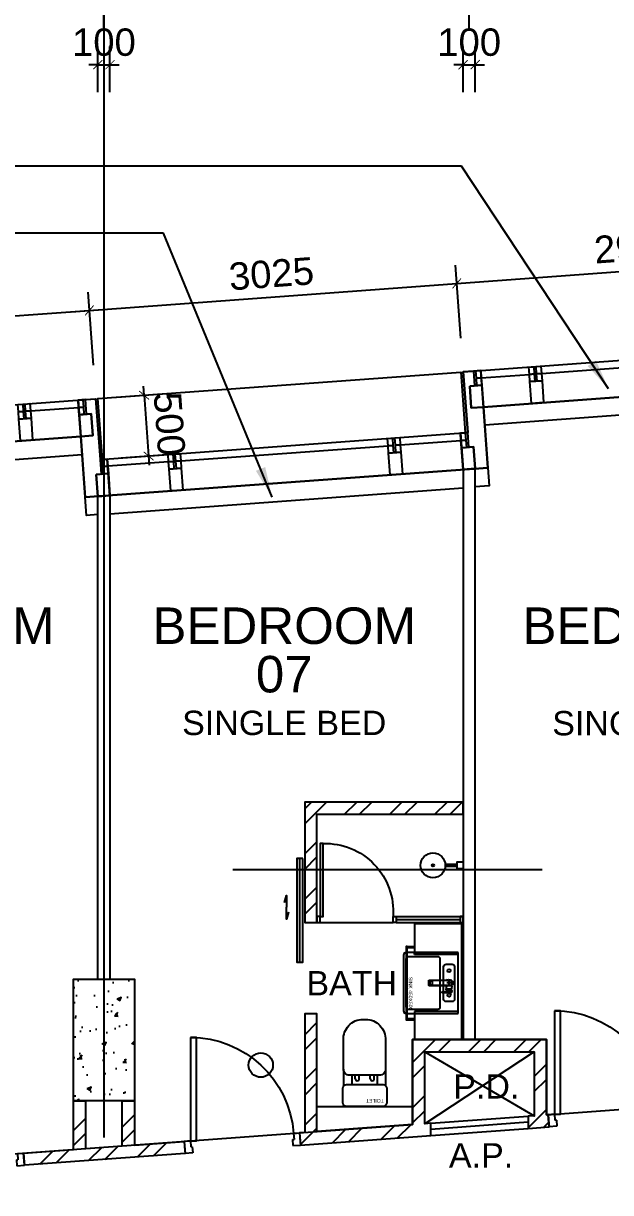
# Model space of a CAD drawing. Header units: millimetres. Extents: x 1500 to 71987, y 7230 to 49618.
# Drawn here: x 36339 to 41162, y 32797 to 42400 of the extents above; entities that cross this region are included whole.
import ezdxf
from ezdxf.enums import TextEntityAlignment as Align

# ---------------------------------------------------------------- set-up
doc = ezdxf.new("R2010")
doc.units = ezdxf.units.MM
doc.header["$MEASUREMENT"] = 0
doc.linetypes.add('CENTERX2', pattern=[101.6, 63.5, -12.7, 12.7, -12.7])
doc.layers.get('0').update_dxf_attribs({"color": 8})
doc.layers.get('Defpoints').update_dxf_attribs({"color": 8})
doc.layers.add('00-NONPLOT', color=8, linetype='Continuous', plot=False)
doc.layers.add('LP-Nonplot', color=8, linetype='Continuous', plot=False)
for name, color, linetype in [('above', 8, 'Continuous'), ('Default', 8, 'Continuous'), ('Door', 8, 'Continuous'), ('Dry Wall', 8, 'Continuous'), ('FSD', 8, 'Continuous'), ('GBP A.P.', 8, 'Continuous'), ('GBP Dim', 8, 'Continuous'), ('GBP Text 200', 8, 'Continuous'), ('GBP Text 250', 8, 'Continuous'), ('grid', 8, 'CENTERX2'), ('hatch', 8, 'Continuous'), ('Kerb', 8, 'Continuous'), ('LP-Sanitary', 8, 'Continuous'), ('LP-Sanitary2', 8, 'Continuous'), ('LP-WC', 8, 'Continuous'), ('PD', 8, 'Continuous'), ('PD DOOR', 8, 'Continuous'), ('TEXT', 8, 'Continuous'), ('TEXT Ref', 8, 'Continuous'), ('WALL-NEW', 8, 'Continuous'), ('WALL-STRUCTURE', 8, 'Continuous'), ('WINDOW', 8, 'Continuous'), ('WINDOW-MULLION', 8, 'Continuous'), ('zzz-room mix', 8, 'Continuous')]:
    doc.layers.add(name, color=color, linetype=linetype)
doc.layers.add('LP-Furn built-in', color=8, linetype='Continuous', lineweight=0)
doc.styles.add('BH', font='arial.ttf')
doc.dimstyles.new('200 GBP', dxfattribs={"dimscale": 1.5, "dimtxt": 150, "dimasz": 50, "dimexe": 100, "dimexo": 50, "dimgap": 50, "dimtad": 1, "dimdec": 0, "dimzin": 0, "dimdsep": 46, "dimtxsty": 'BH', "dimblk": 'ARCHTICK', "dimcen": 0.09, "dimdle": 100, "dimclrd": 9, "dimclre": 9, "dimclrt": 1, "dimadec": 0, "dimazin": 0, "dimtfac": 1, "dimtdec": 0, "dimtix": 1, "dimtmove": 2, "dimatfit": 3, "dimldrblk": 'ARCHTICK', "dimfxl": 300, "dimfxlon": 1, "dimtolj": 1, "dimtzin": 0, "dimarcsym": 0})
doc.dimstyles.get("Standard").update_dxf_attribs({"dimtxt": 0.18, "dimasz": 0.18, "dimexe": 0.18, "dimexo": 0.0625, "dimgap": 0.09, "dimtad": 0, "dimtih": 1, "dimtoh": 1, "dimdec": 4, "dimzin": 0, "dimdsep": 46, "dimtxsty": 'Standard', "dimcen": 0.09, "dimadec": 0, "dimazin": 0, "dimtfac": 1, "dimtdec": 4, "dimtofl": 0, "dimtmove": 0, "dimatfit": 3, "dimfxl": 1, "dimtolj": 1, "dimtzin": 0, "dimarcsym": 0})

# ---------------------------------------------------------------- blocks, each defined once
blk = doc.blocks.new('DR1CR2')
at = {"layer": 'Door'}
for p, q in [((-50, 0), (-50, -50)), ((-50, 0), (0, 0)), ((0, 0), (0, -75)), ((-62.5, -50), (-50, -50)), ((-62.5, -50), (-62.5, -100)), ((0, -75), (0, -100)), ((-62.5, -100), (0, -100))]:
    blk.add_line(p, q, dxfattribs=at)
blk = doc.blocks.new('A$C65CE4B9A')
at = {"layer": 'grid', "ltscale": 200}
for p, q in [((-32000, 10500), (-32000, -20450)), ((-66500, 0), (0, 0))]:
    blk.add_line(p, q, dxfattribs=at)
blk = doc.blocks.new('_ArchTick')
at = {"color": 0, "const_width": 0.1}
blk.add_lwpolyline([(0.5, 0.5), (-0.5, -0.5)], dxfattribs=at)
blk = doc.blocks.new('*D187')
at = {"layer": 'Defpoints', "color": 0, "transparency": 16777216}
for p in [(37000, 42790.5), (37000, 38519.4), (34000, 38299.3)]:
    blk.add_point(p, dxfattribs=at)
at = {"layer": 'GBP Dim', "color": 9, "lineweight": -2, "transparency": 16777216}
for p, q in [((34000, 42340.5), (34000, 42940.5)), ((37000, 42340.5), (37000, 42940.5)), ((33850, 42790.5), (37150, 42790.5))]:
    blk.add_line(p, q, dxfattribs=at)
at = {"layer": 'GBP Dim', "color": 9, "lineweight": -2, "transparency": 16777216, "xscale": 75, "yscale": 75, "zscale": 75, "rotation": 180}
blk.add_blockref('_ArchTick', (34000, 42790.5), dxfattribs=at)
at = {"layer": 'GBP Dim', "color": 9, "lineweight": -2, "transparency": 16777216, "xscale": 75, "yscale": 75, "zscale": 75}
blk.add_blockref('_ArchTick', (37000, 42790.5), dxfattribs=at)
at = {"layer": 'GBP Dim', "transparency": 16777216, "insert": (35500, 42980.5), "char_height": 225, "attachment_point": 5, "style": 'BH'}
blk.add_mtext('\\A1;3000', dxfattribs=at)
blk = doc.blocks.new('*D195')
at = {"layer": 'Defpoints', "color": 0, "transparency": 16777216}
for p in [(36881.2, 40043.2), (36945.5, 39167.2), (33963.4, 38948.5)]:
    blk.add_point(p, dxfattribs=at)
at = {"layer": 'GBP Dim', "color": 9, "lineweight": -2, "transparency": 16777216}
for p, q in [((36914.1, 39594.4), (36870.3, 40192.8)), ((33749.6, 39813.6), (37030.8, 40054.2)), ((33932.1, 39375.7), (33888.2, 39974.1))]:
    blk.add_line(p, q, dxfattribs=at)
at = {"layer": 'GBP Dim', "color": 9, "lineweight": -2, "transparency": 16777216, "xscale": 75, "yscale": 75, "zscale": 75}
for p, rotation in [((36881.2, 40043.2), 4.194182783190666), ((33899.2, 39824.5), 184.1941827831907)]:
    blk.add_blockref('_ArchTick', p, dxfattribs=dict(at, rotation=rotation))
at = {"layer": 'GBP Dim', "transparency": 16777216, "insert": (35376.3, 40123.2), "char_height": 225, "attachment_point": 5, "rotation": 4.19418, "style": 'BH'}
blk.add_mtext('\\A1;2990', dxfattribs=at)
blk = doc.blocks.new('*D196')
at = {"layer": 'Defpoints', "color": 0, "transparency": 16777216}
for p in [(39898.2, 40264.5), (39962.4, 39388.4), (36945.5, 39167.2)]:
    blk.add_point(p, dxfattribs=at)
at = {"layer": 'GBP Dim', "color": 9, "lineweight": -2, "transparency": 16777216}
for p, q in [((39931.1, 39815.7), (39887.2, 40414.1)), ((36731.6, 40032.2), (40047.8, 40275.4)), ((36914.1, 39594.4), (36870.3, 40192.8))]:
    blk.add_line(p, q, dxfattribs=at)
at = {"layer": 'GBP Dim', "color": 9, "lineweight": -2, "transparency": 16777216, "xscale": 75, "yscale": 75, "zscale": 75}
for p, rotation in [((39898.2, 40264.5), 4.194182783190666), ((36881.2, 40043.2), 184.1941827831907)]:
    blk.add_blockref('_ArchTick', p, dxfattribs=dict(at, rotation=rotation))
at = {"layer": 'GBP Dim', "transparency": 16777216, "insert": (38375.8, 40343.3), "char_height": 225, "attachment_point": 5, "rotation": 4.19418, "style": 'BH'}
blk.add_mtext('\\A1;3025', dxfattribs=at)
blk = doc.blocks.new('*D197')
at = {"layer": 'Defpoints', "color": 0, "transparency": 16777216}
for p in [(42880.2, 40483.1), (42944.5, 39607.1), (39962.4, 39388.4)]:
    blk.add_point(p, dxfattribs=at)
at = {"layer": 'GBP Dim', "color": 9, "lineweight": -2, "transparency": 16777216}
for p, q in [((42913.1, 40034.4), (42869.3, 40632.7)), ((39748.6, 40253.5), (43029.8, 40494.1)), ((39931.1, 39815.7), (39887.2, 40414.1))]:
    blk.add_line(p, q, dxfattribs=at)
at = {"layer": 'GBP Dim', "color": 9, "lineweight": -2, "transparency": 16777216, "xscale": 75, "yscale": 75, "zscale": 75}
for p, rotation in [((42880.2, 40483.1), 4.194182783190666), ((39898.2, 40264.5), 184.1941827831907)]:
    blk.add_blockref('_ArchTick', p, dxfattribs=dict(at, rotation=rotation))
at = {"layer": 'GBP Dim', "transparency": 16777216, "insert": (41375.3, 40563.2), "char_height": 225, "attachment_point": 5, "rotation": 4.19418, "style": 'BH'}
blk.add_mtext('\\A1;2990', dxfattribs=at)
blk = doc.blocks.new('*D178')
at = {"layer": 'Defpoints', "color": 0, "transparency": 16777216}
for p in [(35646.7, 32970.1), (41997, 31881.6), (35760, 31424.2)]:
    blk.add_point(p, dxfattribs=at)
at = {"layer": 'GBP Dim', "color": 9, "lineweight": -2, "transparency": 16777216}
for p, q in [((41872.7, 33577.1), (42008, 31732)), ((41434.9, 33394.6), (42033.3, 33438.4)), ((41548.2, 31848.7), (42146.6, 31892.6))]:
    blk.add_line(p, q, dxfattribs=at)
at = {"layer": 'GBP Dim', "color": 9, "lineweight": -2, "transparency": 16777216, "xscale": 75, "yscale": 75, "zscale": 75}
for p, rotation in [((41883.7, 33427.5), 94.19418278630829), ((41997, 31881.6), 274.1941827863083)]:
    blk.add_blockref('_ArchTick', p, dxfattribs=dict(at, rotation=rotation))
at = {"layer": 'GBP Dim', "transparency": 16777216, "insert": (42129.7, 32668.4), "char_height": 225, "attachment_point": 5, "rotation": 274.19418, "style": 'BH'}
blk.add_mtext('\\A1;1550', dxfattribs=at)
blk = doc.blocks.new('*D170')
at = {"layer": 'Defpoints', "color": 0, "transparency": 16777216}
for p in [(36916.6, 39315.5), (36953.1, 38816.8), (37367.2, 38847.2)]:
    blk.add_point(p, dxfattribs=at)
at = {"layer": 'GBP Dim', "color": 9, "lineweight": -2, "transparency": 16777216}
for p, q in [((37330.6, 39345.8), (37325.1, 39420.6)), ((37106.2, 39329.4), (37480.2, 39356.8)), ((37330.6, 39345.8), (37367.2, 38847.2)), ((37142.8, 38830.7), (37516.8, 38858.1)), ((37367.2, 38847.2), (37372.7, 38772.4))]:
    blk.add_line(p, q, dxfattribs=at)
at = {"layer": 'GBP Dim', "color": 9, "lineweight": -2, "transparency": 16777216, "xscale": 75, "yscale": 75, "zscale": 75}
for p, rotation in [((37330.6, 39345.8), 274.1943084168715), ((37367.2, 38847.2), 94.19430841687155)]:
    blk.add_blockref('_ArchTick', p, dxfattribs=dict(at, rotation=rotation))
at = {"layer": 'GBP Dim', "transparency": 16777216, "insert": (37538.3, 39110.4), "char_height": 225, "attachment_point": 5, "rotation": 274.19431, "style": 'BH'}
blk.add_mtext('\\A1;500', dxfattribs=at)
blk = doc.blocks.new('*D58')
at = {"layer": 'Defpoints', "color": 0, "transparency": 16777216}
for p in [(40050, 42061.1), (39950, 41079.1, 0), (40050, 41079.1, 0)]:
    blk.add_point(p, dxfattribs=at)
at = {"layer": 'GBP Dim', "color": 9, "lineweight": -2, "transparency": 16777216}
for p, q in [((39950, 41836.1), (39950, 42211.1)), ((40050, 41836.1), (40050, 42211.1)), ((39950, 42061.1), (39875, 42061.1)), ((39950, 42061.1), (40050, 42061.1)), ((40050, 42061.1), (40125, 42061.1))]:
    blk.add_line(p, q, dxfattribs=at)
at = {"layer": 'GBP Dim', "color": 9, "lineweight": -2, "transparency": 16777216, "xscale": 75, "yscale": 75, "zscale": 75}
blk.add_blockref('_ArchTick', (39950, 42061.1), dxfattribs=at)
at = {"layer": 'GBP Dim', "color": 9, "lineweight": -2, "transparency": 16777216, "xscale": 75, "yscale": 75, "zscale": 75, "rotation": 180}
blk.add_blockref('_ArchTick', (40050, 42061.1), dxfattribs=at)
at = {"layer": 'GBP Dim', "transparency": 16777216, "insert": (40000, 42244.6), "char_height": 225, "attachment_point": 5, "style": 'BH'}
blk.add_mtext('\\A1;100', dxfattribs=at)
blk = doc.blocks.new('*D59')
at = {"layer": 'Defpoints', "color": 0, "transparency": 16777216}
for p in [(37050, 42061.1), (36950, 41079.1, 0), (37050, 41079.1, 0)]:
    blk.add_point(p, dxfattribs=at)
at = {"layer": 'GBP Dim', "color": 9, "lineweight": -2, "transparency": 16777216}
for p, q in [((36950, 41836.1), (36950, 42211.1)), ((37050, 41836.1), (37050, 42211.1)), ((36950, 42061.1), (36875, 42061.1)), ((36950, 42061.1), (37050, 42061.1)), ((37050, 42061.1), (37125, 42061.1))]:
    blk.add_line(p, q, dxfattribs=at)
at = {"layer": 'GBP Dim', "color": 9, "lineweight": -2, "transparency": 16777216, "xscale": 75, "yscale": 75, "zscale": 75}
blk.add_blockref('_ArchTick', (36950, 42061.1), dxfattribs=at)
at = {"layer": 'GBP Dim', "color": 9, "lineweight": -2, "transparency": 16777216, "xscale": 75, "yscale": 75, "zscale": 75, "rotation": 180}
blk.add_blockref('_ArchTick', (37050, 42061.1), dxfattribs=at)
at = {"layer": 'GBP Dim', "transparency": 16777216, "insert": (37000, 42244.6), "char_height": 225, "attachment_point": 5, "style": 'BH'}
blk.add_mtext('\\A1;100', dxfattribs=at)
blk = doc.blocks.new('CURTAIN WALL')
at = {"layer": 'WINDOW-MULLION', "ltscale": 100}
blk.add_line((-10, 300), (10, 300), dxfattribs=at)
for points in [[(-50, 300), (-10, 300), (-10, 240), (-50, 240), (-50, 300)], [(10, 300), (50, 300), (50, 240), (10, 240), (10, 300)], [(-50, 240), (-10, 240), (-10, 180), (-50, 180), (-50, 240)], [(10, 240), (50, 240), (50, 180), (10, 180), (10, 240)]]:
    blk.add_lwpolyline(points, dxfattribs=at)
at = {"layer": 'WINDOW-MULLION'}
blk.add_lwpolyline([(-50, 180), (50, 180), (50, 0), (-50, 0)], close=True, dxfattribs=at)
blk = doc.blocks.new('A$C2EC83355')
at = {"ltscale": 100}
blk.add_line((-60, 180), (-40, 180), dxfattribs=at)
for points in [[(-40, 300), (-100, 300), (-100, 0), (0, 0), (0, 180), (-40, 180), (-40, 300)], [(-100, 300), (-60, 300), (-60, 240), (-100, 240), (-100, 300)], [(-100, 240), (-60, 240), (-60, 180), (-100, 180), (-100, 240)]]:
    blk.add_lwpolyline(points, dxfattribs=at)
blk.add_lwpolyline([(-100, 180), (0, 180), (0, 0), (-100, 0)], close=True)
blk = doc.blocks.new('A$C05020688')
at = {"ltscale": 100}
blk.add_line((-60, 180), (-40, 180), dxfattribs=at)
for points in [[(-100, 180), (-100, 0), (0, 0), (0, 300), (-60, 300), (-60, 180), (-100, 180)], [(-40, 300), (0, 300), (0, 240), (-40, 240), (-40, 300)], [(-40, 240), (0, 240), (0, 180), (-40, 180), (-40, 240)]]:
    blk.add_lwpolyline(points, dxfattribs=at)
blk.add_lwpolyline([(-100, 180), (0, 180), (0, 0), (-100, 0)], close=True)
blk = doc.blocks.new('*D241')
at = {"layer": 'Defpoints', "color": 0, "transparency": 16777216}
for p in [(40000, 42790.5), (40000, 39179.4), (43000, 38959.4)]:
    blk.add_point(p, dxfattribs=at)
at = {"layer": 'GBP Dim', "color": 9, "lineweight": -2, "transparency": 16777216}
for p, q in [((40000, 42340.5), (40000, 42940.5)), ((43000, 42340.5), (43000, 42940.5)), ((43150, 42790.5), (39850, 42790.5))]:
    blk.add_line(p, q, dxfattribs=at)
at = {"layer": 'GBP Dim', "color": 9, "lineweight": -2, "transparency": 16777216, "xscale": 75, "yscale": 75, "zscale": 75, "rotation": 180}
blk.add_blockref('_ArchTick', (40000, 42790.5), dxfattribs=at)
at = {"layer": 'GBP Dim', "color": 9, "lineweight": -2, "transparency": 16777216, "xscale": 75, "yscale": 75, "zscale": 75}
blk.add_blockref('_ArchTick', (43000, 42790.5), dxfattribs=at)
at = {"layer": 'GBP Dim', "transparency": 16777216, "insert": (41500, 42980.5), "char_height": 225, "attachment_point": 5, "style": 'BH'}
blk.add_mtext('\\A1;3000', dxfattribs=at)
blk = doc.blocks.new('*D242')
at = {"layer": 'Defpoints', "color": 0, "transparency": 16777216}
for p in [(40000, 42790.5), (40000, 39179.4), (37000, 38959.4)]:
    blk.add_point(p, dxfattribs=at)
at = {"layer": 'GBP Dim', "color": 9, "lineweight": -2, "transparency": 16777216}
for p, q in [((37000, 42340.5), (37000, 42940.5)), ((40000, 42340.5), (40000, 42940.5)), ((36850, 42790.5), (40150, 42790.5))]:
    blk.add_line(p, q, dxfattribs=at)
at = {"layer": 'GBP Dim', "color": 9, "lineweight": -2, "transparency": 16777216, "xscale": 75, "yscale": 75, "zscale": 75, "rotation": 180}
blk.add_blockref('_ArchTick', (37000, 42790.5), dxfattribs=at)
at = {"layer": 'GBP Dim', "color": 9, "lineweight": -2, "transparency": 16777216, "xscale": 75, "yscale": 75, "zscale": 75}
blk.add_blockref('_ArchTick', (40000, 42790.5), dxfattribs=at)
at = {"layer": 'GBP Dim', "transparency": 16777216, "insert": (38500, 42980.5), "char_height": 225, "attachment_point": 5, "style": 'BH'}
blk.add_mtext('\\A1;3000', dxfattribs=at)
blk = doc.blocks.new('pln_shower head')
at = {"ltscale": 100}
for points in [[(101, 9.1), (200, 9.1)], [(101, -5.9), (200, -5.9)]]:
    blk.add_lwpolyline(points, dxfattribs=at)
at = {"ltscale": 0.5}
blk.add_lwpolyline([(248, 30.1), (248, -29.9), (200, -29.9), (200, 30.1)], close=True, dxfattribs=at)
at = {"ltscale": 100}
blk.add_circle((0, 0), 101.9, dxfattribs=at)
at = {"layer": '00-NONPLOT'}
blk.add_circle((0, 0), 10, dxfattribs=at)
blk = doc.blocks.new('pln_toilet')
for p, q in [((-170.1, -306.5), (-170.1, -171.6)), ((175.5, -306.5), (175.5, -165.2)), ((-78.2, -226.9), (-78.2, -256.5)), ((-45, -226.9), (-45, -256.5)), ((44.7, -226.9), (44.7, -256.5)), ((77.9, -226.9), (77.9, -256.5))]:
    blk.add_line(p, q)
for points in [[(180, -30), (180, -149.3, -0.414214), (150, -179.3), (-150, -179.3, -0.414214), (-180, -149.3), (-180, -30, -0.414214), (-150, 0), (150, 0, -0.414214)], [(175.5, -306.5), (175.5, -545.1, -0.424695), (14, -715.1), (-7.8, -715.1, -0.423698), (-170.1, -545.1), (-170.1, -306.5, -0.414214), (-120.1, -256.5), (125.5, -256.5, -0.414214)]]:
    blk.add_lwpolyline(points, format="xyb", close=True)
for points in [[(-101.9, -256.5), (-101.9, -179.3)], [(102.9, -179.3), (102.9, -256.5)]]:
    blk.add_lwpolyline(points)
for centre in [(-61.6, -226.9), (61.3, -226.9)]:
    blk.add_arc(centre, 16.6, 0, 180)
at = {"layer": '00-NONPLOT', "insert": (-155.8, -31.2), "char_height": 30, "width": 702.887, "attachment_point": 1}
blk.add_mtext('TOILET', dxfattribs=at)
blk = doc.blocks.new('SEANNOT_GROUP2')
at = {"layer": 'Default'}
blk.add_line((81.5, 351.1), (81.5, 317.9), dxfattribs=at)
blk = doc.blocks.new('SEANNOT_GROUP3')
at = {"layer": 'Default'}
blk.add_line((99.8, 335.2), (63.8, 335.2), dxfattribs=at)
blk = doc.blocks.new('ghtfdgd')
at = {"layer": 'LP-Sanitary'}
for p, q in [((79214.2, -115039.6), (79218.2, -114994.6)), ((79217.1, -115027.9), (79214.2, -115039.6)), ((79217.1, -115039.6), (79214.2, -115039.6)), ((79215.7, -115019.1), (79215.7, -115005.6)), ((79215.7, -115005.6), (79217.2, -115005.6)), ((79220.2, -114994.6), (79217.1, -115027.9)), ((79217.5, -115184.4), (79217.1, -115027.9)), ((79220.2, -114994.6), (79218.2, -114994.6)), ((79218.9, -115183.4), (79220.2, -114994.6)), ((79261.1, -114994.6), (79220.2, -114994.6)), ((79230.7, -114993.6), (79230.7, -114979.6)), ((79231.2, -114979.1), (79250.2, -114979.1)), ((79250.2, -114994.1), (79231.2, -114994.1)), ((79238.9, -114994.1), (79238.9, -114994.6)), ((79242.4, -114994.6), (79242.4, -114994.1)), ((79250.7, -114979.6), (79250.7, -114993.6)), ((79263.2, -114994.6), (79261.1, -114994.6)), ((79261.1, -114994.6), (79262.4, -115183.4)), ((79264.2, -115027.9), (79261.1, -114994.6)), ((79263.2, -114994.6), (79288.7, -114996.6)), ((79263.2, -114994.6), (79267.1, -115039.6)), ((79264.2, -115027.9), (79263.8, -115184.4)), ((79264.2, -115027.9), (79267.1, -115039.6)), ((79267.1, -115039.6), (79264.2, -115039.6)), ((79288.7, -115037.7), (79267.1, -115039.6)), ((79288.7, -115037.7), (79288.7, -114996.6)), ((79290.7, -115009.4), (79290.7, -115000.9)), ((79290.7, -115009.6), (79290.7, -115009.4)), ((79290.7, -115010.3), (79290.7, -115009.6)), ((79290.7, -115044.4), (79290.7, -115010.3)), ((79290.7, -115044.7), (79290.7, -115044.4)), ((79290.9, -115010.4), (79310.4, -115018.6)), ((79290.9, -115010.4), (79290.9, -115044.5)), ((79290.9, -115044.5), (79310.4, -115036.3)), ((79310.7, -115017.8), (79291, -115009.5)), ((79291, -115009.5), (79291, -115009.5)), ((79291, -115009.5), (79291, -115009.5)), ((79291, -115044.9), (79310.7, -115036.6)), ((79310.4, -115018.6), (79310.5, -115018.7)), ((79310.4, -115036.3), (79310.5, -115036.2)), ((79310.5, -115018.7), (79310.5, -115027.4)), ((79310.5, -115036.2), (79310.5, -115027.4)), ((79310.7, -115017.8), (79314.8, -115009.2)), ((79313.5, -115028.9), (79313.5, -115020.8)), ((79313.5, -115020.8), (79317.3, -115050.9)), ((79313.5, -115028.9), (79313.5, -115036.9)), ((79313.5, -115036.9), (79317.3, -115075.5)), ((79313.5, -115037), (79317.3, -115075.5)), ((79315.2, -115010.7), (79313.6, -115020.4)), ((79313.6, -115020.5), (79313.6, -115020.4)), ((79317.3, -115050.5), (79313.6, -115020.5)), ((79315.2, -115010.7), (79317.3, -115050.4)), ((79318, -115050.2), (79316, -115010.5)), ((79317.3, -115002.9), (79318.9, -114997.5)), ((79319.4, -115044.7), (79317.3, -115002.9)), ((79318.7, -114997.4), (79318.9, -114997.5)), ((79319.3, -114997.6), (79318.9, -114997.4)), ((79318.9, -114997.5), (79319.4, -114997.7)), ((79319.4, -114997.7), (79319.4, -115044.7)), ((79319.4, -115044.7), (79319.4, -115051)), ((79319.8, -115045.3), (79319.8, -114998.3)), ((79319.8, -115051.6), (79319.8, -115045.3)), ((79317.3, -115050.4), (79317.3, -115050.5)), ((79317.3, -115051.4), (79317.3, -115063.3)), ((79317.3, -115075.1), (79317.3, -115063.3)), ((79317.7, -115051.6), (79318.9, -115052.3)), ((79317.7, -115063.5), (79317.7, -115051.6)), ((79317.7, -115063.5), (79317.7, -115075.4)), ((79317.7, -115075.4), (79318.9, -115074.8)), ((79319.4, -115051), (79318, -115050.2)), ((79318, -115076), (79319.3, -115075.3)), ((79318.9, -115074.8), (79318.9, -115052.3)), ((79319.8, -115051.9), (79319.8, -115051.6)), ((79319.8, -115051.9), (79319.8, -115074.4)), ((79319.8, -115074.4), (79319.8, -115074.6)), ((79218.9, -115183.4), (79217.5, -115184.4)), ((79217.5, -115184.4), (79263.8, -115184.4)), ((79262.4, -115183.4), (79218.9, -115183.4)), ((79225, -115154.8), (79225, -115173.1)), ((79255.3, -115153.8), (79226, -115153.8)), ((79255.3, -115154), (79226, -115154)), ((79226, -115174.1), (79255.3, -115174.1)), ((79256.3, -115173.1), (79256.3, -115154.8)), ((79262.4, -115183.4), (79263.8, -115184.4))]:
    blk.add_line(p, q, dxfattribs=at)
for centre, radius, start, end in [((79240.7, -115019.1), 25, 180, 185.74251), ((79231.2, -114979.6), 0.5, 90, 180), ((79231.2, -114993.6), 0.5, 180, 270), ((79250.2, -114979.6), 0.5, 0, 90), ((79250.2, -114993.6), 0.5, 270, 0), ((79280.3, -115017.1), 20, 56.8024, 65.16541), ((79280.3, -115017.1), 20, 294.83459, 301.61275), ((79290.9, -115000.9), 0.2, 127.85265, 180), ((79290.9, -115044.7), 0.2, 180.01397, 293.04704), ((79511, -115282.7), 357.7, 125.84981, 127.98251), ((79530.3, -115308.3), 389.7, 125.92638, 127.88363), ((79234, -109870), 5139.5, 270.63577, 270.89969), ((79227.2, -108854.2), 6155.7, 270.59451, 270.81562), ((79288.3, -115009.7), 2.67, 3.1953, 9.33669), ((79301.7, -114992.9), 0.28, 69.68638, 135.20106), ((79319.7, -114996.5), 23.1, 247.12521, 247.49949), ((79339.3, -115104.4), 73.6, 112.75714, 112.87481), ((79312.3, -115020.9), 1.23, 6.09456, 11.51592), ((79308.7, -115037.4), 4.84, 5.24499, 7.19277), ((79310.7, -115037.3), 2.83, 5.64545, 8.81471), ((79314, -115009.4), 0.822, 12.82151, 37.37855), ((79314.7, -115011.5), 2.53, 77.49723, 90.78809), ((79315.1, -115009.5), 0.509, 38.0096, 78.40522), ((84763.2, -116562.2), 5664.7, 164.02206, 164.08854), ((79313.8, -115010.5), 2.18, 358.67427, 36.2852), ((79318.5, -114997.9), 0.689, 55.95421, 80.13248), ((79319, -114998.3), 0.8, 0.00654, 61.47672), ((79317.8, -115050.7), 0.54, 62.22165, 149.68726), ((79305.3, -115051.3), 11.9, 359.62289, 2.1624), ((79313.2, -115075.2), 4.12, 356.11976, 1.38136), ((79317.8, -115075.5), 0.494, 177.69922, 295.85307), ((79318.6, -115075.3), 0.938, 181.08912, 220.22046), ((79315.7, -115050), 2.38, 342.31294, 353.97204), ((79317.3, -115050.2), 0.738, 359.2113, 2.9985), ((79319, -115074.6), 0.786, 294.19625, 0.49169), ((79319.1, -115051.6), 0.688, 1.5121, 63.73401)]:
    blk.add_arc(centre, radius, start, end, dxfattribs=at)
for centre, major_axis, ratio, start_param, end_param in [((79290.9, -115000.9), (0.2, 0), 0.870233, 1.308042, 3.141593), ((79290.9, -115009.4), (0.2, 0), 0.870251, 1.333095, 3.141593), ((79290.9, -115010.3), (0.2, 0), 0.5, 3.141593, 4.712389), ((79290.9, -115044.4), (0.2, 0), 0.5, 3.141593, 4.712389), ((79290.9, -115000.9), (0.123, -0.158), 0.834595, 2.099205, 3.141593), ((79290.9, -115000.9), (0.123, -0.158), 0.834595, 3.141593, 3.165459), ((79290.9, -115010), (0.077, 0.836), 0.04975, 4.217846, 5.325586), ((79290.9, -115044.1), (-0.077, 0.836), 0.04975, 2.065339, 3.17308), ((79301.6, -114992.9), (0.117, -0.162), 0.844851, 2.109561, 3.167674), ((79310.4, -115018.2), (-0.311, -0.737), 0.21898, 1.092037, 2.210933), ((79310.4, -115035.9), (-0.311, 0.737), 0.21898, 2.049556, 3.141593), ((79310.5, -115018.3), (-0.309, -0.738), 0.217421, 1.09135, 2.210755), ((79310.5, -115035.8), (-0.309, 0.738), 0.217421, 2.050243, 3.169648), ((79310.4, -115035.9), (-0.311, 0.737), 0.21898, 3.141593, 3.168451), ((79314.3, -115020.6), (-0.782, -0.167), 0.921627, 5.682069, 6.099643), ((79314.3, -115020.8), (-0.794, -0.099), 0.898005, 5.760928, 6.175764), ((79314.3, -115036.7), (0.793, 0.106), 0.789486, 3.026004, 3.133916), ((79314.3, -115036.9), (0.796, 0.077), 0.827125, 3.057559, 3.141593), ((79315.1, -115009.6), (0.173, 0.708), 0.018166, 0.444134, 0.918054), ((79315.3, -115009.6), (0.412, 0.321), 0.549065, 0.513637, 1.195391), ((79315.7, -115010.9), (-0.499, -0.026), 0.868619, 4.118709, 5.82428), ((79316.8, -115003.6), (0.961, -0.275), 0.902908, 1.271288, 1.565184), ((79318.4, -114998), (-0.211, -0.772), 0.117484, 2.694436, 3.141054), ((79318.5, -114998.1), (-0.382, -0.703), 0.237912, 2.705017, 3.14394), ((79319, -114998.3), (-0.382, -0.703), 0.237912, 2.705017, 3.141091), ((79319, -114998.3), (-0.8, 0), 0.876594, 3.141494, 4.164132), ((79319, -115045.3), (-0.8, 0), 0.876594, 3.141494, 4.164132), ((79317.8, -115050.6), (-0.5, -0.016), 0.857677, 4.139605, 5.842177), ((79317.8, -115050.9), (-0.5, -0.02), 0.273668, 4.356492, 6.23412), ((79317.8, -115063.3), (-0.5, 0), 0.5, 0.054498, 1.448623), ((79317.8, -115075.5), (-0.494, 0.079), 0.969108, 0.192451, 2.070079), ((79226, -115154.8), (-1, 0), 0.992546, 4.712389, 6.283185), ((79226, -115154.9), (1, 0), 0.890286, 1.570796, 3.141593), ((79226, -115173.1), (1, 0), 0.992546, 3.141593, 4.712389), ((79255.3, -115154.8), (-1, 0), 0.992546, 3.141593, 4.712389), ((79255.3, -115154.9), (1, 0), 0.890286, 0, 1.570796), ((79255.3, -115173.1), (1, 0), 0.992546, 4.712389, 6.283185)]:
    blk.add_ellipse(centre, major_axis=major_axis, ratio=ratio, start_param=start_param, end_param=end_param, dxfattribs=at)
for points, knots in [([(79291, -115009.5), (79291, -115009.5), (79290.9, -115009.5), (79290.8, -115009.6), (79290.7, -115009.6), (79290.7, -115009.6)], [0, 0, 0, 0, 0.5, 0.5, 1, 1, 1, 1]), ([(79291, -115000.7), (79291, -115000.8), (79291, -115000.8), (79291, -115000.9), (79291, -115001.2), (79291, -115001.4), (79291, -115001.7), (79291, -115002.7), (79291, -115003.8), (79291, -115004.8), (79291, -115006.3), (79291, -115007.8), (79291, -115009.2)], [0, 0, 0, 0, 0.02306, 0.02306, 0.02306, 0.115301, 0.115301, 0.115301, 0.484264, 0.484264, 0.484264, 1, 1, 1, 1]), ([(79301.6, -114992.7), (79301.9, -114992.8), (79302.2, -114992.9), (79302.5, -114993), (79305, -114993.6), (79307.5, -114994.3), (79310.1, -114995), (79312.9, -114995.8), (79315.8, -114996.6), (79318.7, -114997.4)], [0, 0, 0, 0, 0.051688, 0.051688, 0.051688, 0.494848, 0.494848, 0.494848, 1, 1, 1, 1]), ([(79310.5, -115018.7), (79310.9, -115018.8), (79311.2, -115019), (79311.9, -115019.4), (79312.2, -115019.7), (79312.8, -115020.1), (79313, -115020.3), (79313.4, -115020.5), (79313.5, -115020.5), (79313.5, -115020.7)], [0, 0, 0, 0, 0.25, 0.25, 0.5, 0.5, 0.75, 0.75, 1, 1, 1, 1]), ([(79310.5, -115036.2), (79310.9, -115036.1), (79311.2, -115035.9), (79311.9, -115035.6), (79312.2, -115035.5), (79312.8, -115035.6), (79313, -115035.7), (79313.4, -115036.2), (79313.5, -115036.5), (79313.5, -115036.8)], [0, 0, 0, 0, 0.25, 0.25, 0.5, 0.5, 0.75, 0.75, 1, 1, 1, 1]), ([(79313.6, -115020.4), (79313.5, -115020.2), (79313.5, -115020), (79313.3, -115019.6), (79313.2, -115019.3), (79312.7, -115018.8), (79312.3, -115018.6), (79311.6, -115018.2), (79311.2, -115018), (79310.8, -115017.9)], [0, 0, 0, 0, 0.25, 0.25, 0.5, 0.5, 0.75, 0.75, 1, 1, 1, 1]), ([(79310.8, -115036.5), (79311, -115036.5), (79311.3, -115036.3), (79311.8, -115036.2), (79312.2, -115036.1), (79312.5, -115036), (79312.8, -115036), (79313, -115036), (79313.1, -115036.1), (79313.2, -115036.2), (79313.4, -115036.3), (79313.5, -115036.6), (79313.5, -115036.7), (79313.5, -115036.8)], [0, 0, 0, 0, 0.124812, 0.2213171, 0.3092796, 0.3899271, 0.4711589, 0.5451559, 0.6166529, 0.6889172, 0.7974179, 0.8896188, 0.9816515, 0.9816515, 0.9816515, 0.9816515]), ([(79314.8, -115009.2), (79314.8, -115009.2), (79314.9, -115009.2), (79314.9, -115009.2), (79315, -115009.2), (79315, -115009.2), (79315.1, -115009.2), (79315.2, -115009.2)], [0, 0, 0, 0, 0.25, 0.25, 0.5, 0.5, 1, 1, 1, 1]), ([(79317.1, -115002.7), (79317, -115003), (79316.9, -115003.3), (79316.8, -115003.6), (79316.5, -115004.7), (79316.2, -115005.8), (79315.9, -115006.9), (79315.7, -115007.6), (79315.4, -115008.3), (79315.2, -115009)], [0, 0, 0, 0, 0.131954, 0.131954, 0.131954, 0.659772, 0.659772, 0.659772, 1, 1, 1, 1]), ([(79315.2, -115009.2), (79315.2, -115009.2), (79315.2, -115009.2), (79315.2, -115009.2), (79315.2, -115009.2), (79315.2, -115009.2)], [0, 0, 0, 0, 0.5, 0.5, 1, 1, 1, 1]), ([(79315.2, -115009.2), (79315.3, -115009.3), (79315.3, -115009.4), (79315.3, -115009.5), (79315.3, -115009.6), (79315.3, -115009.8), (79315.3, -115009.8), (79315.3, -115009.9), (79315.3, -115010), (79315.2, -115010.2), (79315.2, -115010.3), (79315.2, -115010.5), (79315.2, -115010.6), (79315.2, -115010.7)], [0, 0, 0, 0, 0.125, 0.125, 0.25, 0.25, 0.375, 0.375, 0.5, 0.5, 0.75, 0.75, 1, 1, 1, 1]), ([(79318.7, -114997.4), (79318.6, -114997.5), (79318.6, -114997.7), (79318.5, -114997.9), (79318.2, -114999), (79317.9, -115000.1), (79317.5, -115001.2), (79317.4, -115001.7), (79317.2, -115002.2), (79317.1, -115002.7)], [0, 0, 0, 0, 0.095324, 0.095324, 0.095324, 0.707603, 0.707603, 0.707603, 1, 1, 1, 1]), ([(79317.3, -115050.5), (79317.3, -115050.5), (79317.3, -115050.5), (79317.3, -115050.6), (79317.3, -115050.6), (79317.3, -115050.7), (79317.3, -115050.8), (79317.3, -115050.9)], [0, 0, 0, 0, 0.25, 0.25, 0.5, 0.5, 1, 1, 1, 1]), ([(79317.3, -115051.4), (79317.3, -115051.5), (79317.3, -115051.5), (79317.5, -115051.6), (79317.6, -115051.6), (79317.7, -115051.6)], [0, 0, 0, 0, 0.5, 0.5, 1, 1, 1, 1]), ([(79317.3, -115075.1), (79317.3, -115075.2), (79317.3, -115075.2), (79317.5, -115075.3), (79317.6, -115075.3), (79317.7, -115075.4)], [0, 0, 0, 0, 0.5, 0.5, 1, 1, 1, 1]), ([(79317.7, -115051.6), (79317.7, -115051.6), (79317.7, -115051.5), (79317.8, -115051.4), (79317.8, -115051.3), (79317.8, -115051.1), (79317.8, -115051), (79317.9, -115050.9), (79317.9, -115050.8), (79317.9, -115050.7)], [0, 0, 0, 0, 0.25, 0.25, 0.5, 0.5, 0.75, 0.75, 1, 1, 1, 1]), ([(79319.4, -115051), (79319.4, -115051), (79319.4, -115051), (79319.4, -115051), (79319.4, -115051), (79319.4, -115051), (79319.4, -115051), (79319.4, -115051.1), (79319.4, -115051.1), (79319.4, -115051.2), (79319.4, -115051.2), (79319.3, -115051.3), (79319.3, -115051.3), (79319.3, -115051.4), (79319.3, -115051.5), (79319.2, -115051.6), (79319.2, -115051.6), (79319.1, -115051.7), (79319.1, -115051.8), (79319, -115051.9), (79319, -115052), (79318.9, -115052.1), (79318.9, -115052.1), (79318.9, -115052.2), (79318.9, -115052.3), (79318.9, -115052.3), (79318.9, -115052.3), (79318.9, -115052.3), (79318.9, -115052.3), (79318.9, -115052.3), (79318.9, -115052.3)], [0, 0, 0, 0, 0.000034, 0.000034, 0.000034, 0.03445, 0.03445, 0.03445, 0.175251, 0.175251, 0.175251, 0.317196, 0.317196, 0.317196, 0.479622, 0.479622, 0.479622, 0.662074, 0.662074, 0.662074, 0.829132, 0.829132, 0.829132, 0.958486, 0.958486, 0.958486, 0.999966, 0.999966, 0.999966, 1, 1, 1, 1]), ([(79319.8, -115051.9), (79319.8, -115052), (79319.7, -115052), (79319.7, -115052.1), (79319.6, -115052.2), (79319.4, -115052.3), (79319.3, -115052.3), (79319.1, -115052.3), (79319, -115052.3), (79318.9, -115052.3)], [0, 0, 0, 0, 0.25, 0.25, 0.5, 0.5, 0.75, 0.75, 1, 1, 1, 1]), ([(79319.8, -115074.4), (79319.8, -115074.5), (79319.7, -115074.5), (79319.7, -115074.6), (79319.6, -115074.7), (79319.4, -115074.8), (79319.3, -115074.8), (79319.1, -115074.8), (79319, -115074.8), (79318.9, -115074.8)], [0, 0, 0, 0, 0.25, 0.25, 0.5, 0.5, 0.75, 0.75, 1, 1, 1, 1]), ([(79319.3, -115075.3), (79319.3, -115075.3), (79319.3, -115075.3), (79319.2, -115075.3), (79319.2, -115075.3), (79319.1, -115075.3), (79319.1, -115075.2), (79319, -115075.2), (79319, -115075.1), (79318.9, -115075.1), (79318.9, -115075), (79318.9, -115074.9), (79318.9, -115074.9), (79318.9, -115074.9), (79318.9, -115074.8), (79318.9, -115074.8), (79318.9, -115074.8), (79318.9, -115074.8), (79318.9, -115074.8)], [0.3296223, 0.3296223, 0.3296223, 0.3296223, 0.4796217, 0.4796217, 0.4796217, 0.6620737, 0.6620737, 0.6620737, 0.829132, 0.829132, 0.829132, 0.9584856, 0.9584856, 0.9584856, 0.9999655, 0.9999655, 0.9999655, 1, 1, 1, 1])]:
    blk.add_open_spline(points, degree=3, knots=knots, dxfattribs=at)
for points, degree in [([(79301.8, -114992.7), (79301.7, -114992.6), (79301.7, -114992.7), (79301.6, -114992.7)], 3), ([(79318.6, -114997.3), (79316.3, -114996.6), (79310.7, -114995.1), (79301.8, -114992.7)], 3), ([(79313.5, -115028.9), (79313.5, -115028.4), (79313.4, -115028), (79312.3, -115027.4), (79311.4, -115027.4), (79310.5, -115027.4)], 5), ([(79317.9, -115075.9), (79317.9, -115076), (79318, -115076), (79318, -115075.9)], 3)]:
    blk.add_open_spline(points, degree=degree, dxfattribs=at)
at = {"layer": 'LP-Nonplot'}
for name in ['SEANNOT_GROUP3', 'SEANNOT_GROUP2']:
    blk.add_blockref(name, (79159.1, -115352.3), dxfattribs=at)
blk = doc.blocks.new('SINK')
at = {"layer": '00-NONPLOT'}
for p, q in [((-75421.8, -44774), (-75421.8, -45134)), ((-74951.8, -44774), (-74951.8, -45134)), ((-75421.8, -45134), (-75436.8, -45134)), ((-74951.8, -45134), (-74936.8, -45134))]:
    blk.add_line(p, q, dxfattribs=at)
blk.add_lwpolyline([(-75321.1, -44804.3), (-75053.8, -44804.3, -0.414214), (-75033.8, -44824.3), (-75033.8, -44873.8, -0.414214), (-75053.8, -44893.8), (-75321.1, -44893.8, -0.414214), (-75341.1, -44873.8), (-75341.1, -44824.3, -0.414214)], format="xyb", close=True, dxfattribs=at)
for centre in [(-75287.6, -44849), (-75087.4, -44849)]:
    blk.add_circle(centre, 13.4, dxfattribs=at)
at = {"layer": 'LP-Sanitary'}
blk.add_line((-74936.8, -44774), (-75436.8, -44774), dxfattribs=at)
blk.add_lwpolyline([(-75436.8, -44774), (-75436.8, -45203.2, 0.414214), (-75416.8, -45223.2), (-74956.8, -45223.2, 0.414214), (-74936.8, -45203.2), (-74936.8, -44774)], format="xyb", dxfattribs=at)
blk.add_lwpolyline([(-75401.8, -44941.1), (-75401.8, -45183.3, 0.414117), (-75381.8, -45203.2), (-74991.8, -45203.2, 0.41431), (-74971.8, -45183.2), (-74971.8, -44941.1, 0.414117), (-74991.8, -44921.1), (-75381.8, -44921.1, 0.41431)], format="xyb", close=True, dxfattribs=at)
at = {"layer": 'LP-Furn built-in'}
blk.add_blockref('ghtfdgd', (-154427.4, 70168.1), dxfattribs=at)
at = {"layer": '00-NONPLOT', "insert": (-75236.2, -45149.9), "char_height": 30, "width": 702.887, "attachment_point": 1, "rotation": 0}
blk.add_mtext('SINK 450X500', dxfattribs=at)
blk = doc.blocks.new('pln_sink 1100x380')
at = {"ltscale": 1000}
for p, q in [((0, 0), (400, 0)), ((400, 0), (400, -235)), ((459.9, -184.9), (400, -184.9)), ((459.9, -194.9), (400, -194.9)), ((400, -735), (400, -950)), ((459.9, -776.6), (400, -776.6)), ((459.9, -786.6), (400, -786.6)), ((0, -950), (400, -950))]:
    blk.add_line(p, q, dxfattribs=at)
for points in [[(10, -950), (10, 0), (0, 0), (0, -950), (10, -950)], [(10, 0), (10, -950), (0, -950), (0, 0), (10, 0)]]:
    blk.add_lwpolyline(points, dxfattribs=at)
at = {"ltscale": 200}
blk.add_lwpolyline([(459.9, -184.9), (468.4, -184.9), (468.4, -786.6), (459.9, -786.6)], close=True, dxfattribs=at)
at = {"layer": 'LP-Furn built-in', "extrusion": (0, 0, -1), "zscale": -1, "rotation": 270}
blk.add_blockref('SINK', (44734, -75671.8), dxfattribs=at)

msp = doc.modelspace()

# ---------------------------------------------------------------- hatches: boundary and pattern name
at = {"layer": 'hatch'}
h = msp.add_hatch(dxfattribs=at)
h.set_pattern_fill('ANSI32', color=256, scale=700, style=0)
h.set_pattern_definition([(45, (323672.64, -85897.1), (-185.61553, 185.61553), []), (45, (323796.39, -85897.1), (-185.61553, 185.61553), [])])
h.paths.add_polyline_path([(36850, 33550), (36850, 33158.7), (37150, 33180.7), (37150, 33550), (37250, 33550), (37250, 33188), (37660.2, 33218.1), (37667.5, 33118.4), (36347.5, 33021.6), (36340.1, 33121.3), (36750, 33151.4), (36750, 33550)])
h.paths.add_polyline_path([(35350, 33048.7), (35392.7, 33051.8), (35400, 32952.1), (34315.1, 32872.5), (34307.8, 32972.3), (34365, 32976.5), (34365, 33491.5), (33465, 33491.5), (33465, 32910.5), (33507.6, 32913.6), (33514.9, 32813.9), (33357.3, 32802.3), (33350, 32902), (33365, 32903.1), (33365, 33591.5), (34465, 33591.5), (34465, 32983.8), (35250, 33041.4), (35250, 33961.9), (35350, 33961.9)])
h.paths.add_polyline_path([(34050, 35711.9), (35350, 35711.9), (35350, 34711.9), (35250, 34711.9), (35250, 35611.9), (34050, 35611.9)])
h.paths.add_polyline_path([(39685, 33266.3), (39685, 33366.6), (39635, 33362.9), (39635, 33954.1), (40535, 33954.1), (40535, 33428.9), (40535.4, 33429), (40485, 33425.3), (40485, 33325), (40657.3, 33337.6), (40650, 33437.4), (40635, 33436.3), (40635, 34054.1), (39535, 34054.1), (39535, 33355.6), (38750, 33298), (38750, 34265.1), (38650, 34265.1), (38650, 33290.7), (38607.7, 33287.6), (38615, 33187.9)])
edge = h.paths.add_edge_path()
edge.add_line((38750, 35015.1), (38750, 35905.1))
edge.add_line((38750, 35905.1), (39950, 35905.1))
edge.add_line((39950, 35905.1), (39950, 36005.1))
edge.add_line((39950, 36005.1), (38650, 36005.1))
edge.add_line((38650, 36005.1), (38650, 35015.1))
edge.add_line((38650, 35015.1), (38750, 35015.1))
h = msp.add_hatch(dxfattribs=at)
h.set_pattern_fill('AR-CONC', color=256, scale=2, style=0)
h.set_pattern_definition([(50, (-576161.28, 762350.3), (364.36934, -31.87817), [38.1, -419.1]), (355, (-576161.28, 762350.3), (-70.48565, 382.11329), [30.48, -335.28]), (100.451, (-576130.9, 762347.65), (293.885, 350.23338), [32.38, -356.18]), (46.1842, (-576161.3, 762451.9), (542.15808, -84.08466), [57.15, -628.65]), (96.6356, (-576116.1, 762444.9), (474.80847, 494.8511), [48.57, -534.27]), (351.184, (-576161.3, 762451.9), (474.8092, 494.85024), [45.72, -502.92]), (21, (-576110.48, 762426.5), (303.22976, -204.53104), [38.1, -419.1]), (326, (-576110.48, 762426.5), (123.60406, 368.37593), [30.48, -335.28]), (71.4514, (-576085.2, 762409.46), (426.83298, 163.84572), [32.38, -356.18]), (37.5, (-576161.28, 762350.3), (6.177207, 169.110078), [0, -331.216, 0, -340.36, 0, -336.55]), (7.5, (-576161.28, 762350.3), (133.639325, 200.36115), [0, -194.056, 0, -323.596, 0, -128.27]), (327.5, (-576274.56, 762350.3), (271.18119, -11.457488), [0, -127, 0, -396.24, 0, -525.78]), (317.5, (-576325.36, 762350.3), (296.25836, 50.85298), [0, -165.1, 0, -263.144, 0, -373.38])])
h.paths.add_polyline_path([(37250, 33550), (36750, 33550), (36750, 34550), (37250, 34550)])

# ---------------------------------------------------------------- linework, layer by layer
at = {"layer": 'above', "ltscale": 50}
msp.add_lwpolyline([(36988, 38819.4), (36951.5, 39318), (39931.5, 39536.6), (39968.1, 39037.9)], dxfattribs=at)
at = {"layer": 'Door'}
msp.add_lwpolyline([(38634.9, 35540.1), (38584.9, 35540.1), (38584.9, 34690.1), (38634.9, 34690.1)], close=True, dxfattribs=at)
for points in [[(38609.9, 34690.1), (38609.9, 35540.1)], [(38482.8, 35180.9), (38500, 35238.5), (38500, 35141.2)], [(38517.2, 35101.5), (38500, 35043.9), (38500, 35141.2)], [(40699.9, 34290.9), (40699.9, 33440.9), (40749.9, 33440.9), (40749.9, 34290.9), (40699.9, 34290.9)], [(37710.1, 34071.7), (37710.1, 33221.7), (37760.1, 33221.7), (37760.1, 34071.7), (37710.1, 34071.7)]]:
    msp.add_lwpolyline(points, dxfattribs=at)
for points in [[(40699.9, 34290.9, -0.392932), (41547.6, 33503.1)], [(37710.1, 34071.7, -0.392932), (38557.8, 33283.8)]]:
    msp.add_lwpolyline(points, format="xyb", dxfattribs=at)
at = {"layer": 'Dry Wall'}
for points in [[(40050, 34054.1), (40050, 38743.1), (39950, 38735.8), (39950, 34054.1)], [(36950, 34550), (36950, 38515.8), (37050, 38523.1), (37050, 34550)]]:
    msp.add_lwpolyline(points, dxfattribs=at)
at = {"layer": 'FSD'}
msp.add_circle((38288.7, 33844.3), 100, dxfattribs=at)
at = {"layer": 'Kerb'}
for p, q in [((42824.7, 39297.5), (40128, 39099.8)), ((36820.8, 38857.2), (34128, 38659.7))]:
    msp.add_line(p, q, dxfattribs=at)
for points in [[(40153.6, 38750.7), (40164.6, 38601.1), (40050, 38592.7)], [(37050, 38372.7), (39950, 38585.4)], [(36950, 38365.4), (36857.4, 38358.6), (36846.4, 38508.2)]]:
    msp.add_lwpolyline(points, dxfattribs=at)
at = {"layer": 'LP-Furn built-in'}
for points in [[(38482.8, 35180.9), (38500, 35238.5), (38500, 35141.2)], [(38517.2, 35101.5), (38500, 35043.9), (38500, 35141.2)]]:
    msp.add_lwpolyline(points, dxfattribs=at)
at = {"layer": 'LP-Sanitary'}
for points in [[(38800, 35665.1), (38775, 35665.1), (38775, 35065.1), (38800, 35065.1)], [(38775, 35065.1), (38750, 35065.1), (38750, 35015.1), (38775, 35015.1)], [(39375, 35065.1), (39400, 35065.1), (39400, 35015.1), (39375, 35015.1)]]:
    msp.add_lwpolyline(points, close=True, dxfattribs=at)
msp.add_lwpolyline([(38800, 35664.6, -0.444386), (39375, 35065.1)], format="xyb", dxfattribs=at)
for points in [[(39400, 35065.1), (39950, 35065.1), (39950, 35065.1)], [(39950, 35065.1), (39925, 35065.1), (39925, 35015.1), (39950, 35015.1), (39950, 35065.1)], [(38775, 35015.1), (39375, 35015.1)], [(39400, 35015.1), (39950, 35015.1), (39950, 35040.1)], [(39400, 35040.1), (39925, 35040.1)]]:
    msp.add_lwpolyline(points, dxfattribs=at)
at = {"layer": 'LP-WC'}
msp.add_line((38750, 33505.1), (39535, 33505.1), dxfattribs=at)
at = {"layer": 'PD', "ltscale": 20}
for p, q in [((39635, 33954.1), (40535, 33428.9)), ((40535, 33954.1), (39635, 33362.9))]:
    msp.add_line(p, q, dxfattribs=at)
at = {"layer": 'PD'}
for p, q in [((39685, 33366.6), (40485, 33425.3)), ((39685, 33266.3), (40485, 33325))]:
    msp.add_line(p, q, dxfattribs=at)
at = {"layer": 'PD DOOR'}
msp.add_line((40485, 33375.1), (39685, 33316.5), dxfattribs=at)
at = {"layer": 'WALL-NEW'}
for points in [[(38750, 35015.1), (38750, 35905.1), (39950, 35905.1), (39950, 36005.1), (38650, 36005.1), (38650, 35015.1), (38750, 35015.1)], [(39685, 33266.3), (39685, 33366.6), (39635, 33362.9), (39635, 33362.9), (39635, 33954.1), (40535, 33954.1), (40535, 33428.9), (40535.4, 33429), (40485, 33425.3), (40485, 33325), (40657.3, 33337.6), (40650, 33437.4), (40635, 33436.3), (40635, 34054.1), (39535, 34054.1), (39535, 33355.6), (38750, 33298), (38750, 34265.1), (38650, 34265.1), (38650, 33290.7), (38607.7, 33287.6), (38615, 33187.9), (39685, 33266.3)], [(36850, 33550), (36850, 33158.7), (37150, 33180.7), (37150, 33550), (37250, 33550), (37250, 33188), (37660.2, 33218.1), (37667.5, 33118.4), (36347.5, 33021.6), (36340.1, 33121.3), (36750, 33151.4), (36750, 33550), (36850, 33550)]]:
    msp.add_lwpolyline(points, dxfattribs=at)
at = {"layer": 'WALL-STRUCTURE'}
msp.add_lwpolyline([(37250, 33550), (36750, 33550), (36750, 34550), (37250, 34550)], close=True, dxfattribs=at)
at = {"layer": 'WINDOW'}
for points in [[(18988, 37499.4), (18951.4, 37998.9), (24931.5, 38436.6), (24968.1, 37937.9), (28005.7, 38160.7), (33988, 38599.4), (33951.5, 39098), (36931.5, 39316.6), (36968.1, 38817.9), (39988, 39039.4), (39951.5, 39538), (42931.5, 39756.6), (42968.1, 39257.9), (48931.5, 39695.5), (48968.1, 39196.6), (55535.6, 39678.2), (55591.2, 38920.7)], [(18988, 37499.4), (18951.4, 37998.9), (24931.5, 38436.6), (24968.1, 37937.9), (28005.7, 38160.7), (33988, 38599.4), (33951.5, 39098), (36931.5, 39316.6), (36968.1, 38817.9), (39988, 39039.4), (39951.5, 39538), (42931.5, 39756.6), (42968.1, 39257.9), (48931.5, 39695.5), (48968.1, 39196.6), (55535.6, 39678.2), (55596.7, 38845.7)], [(40594.1, 39525), (42297.6, 39649.9)], [(40099.5, 39488.7), (40494.4, 39517.7)], [(19049.9, 37203.1), (19153.1, 37210.5), (19153.1, 37210.5), (19116.8, 37710.1), (24809.8, 38126.8), (24846.4, 37628.2), (28027.6, 37861.5), (34153.6, 38310.7), (34117, 38809.3), (36809.8, 39006.8), (36846.4, 38508.2), (40153.6, 38750.7), (40117, 39249.4), (42813.7, 39447.1), (42850.3, 38948.4), (48813.7, 39385.8), (48850.3, 38887.1), (52050, 39121.8)], [(36397.3, 39217.2), (36792.3, 39246.1)], [(37630.7, 38806.3), (39334.2, 38931.2)], [(39433.9, 38938.6), (39932.6, 38975.1)], [(37531, 38799), (37032.3, 38762.4)]]:
    msp.add_lwpolyline(points, dxfattribs=at)
at = {"layer": 'WINDOW-MULLION'}
for points in [[(40035.2, 39544.1), (39951.5, 39538), (39988, 39039.3)], [(36847.7, 39310.4), (36931.5, 39316.5), (36968.1, 38817.9)]]:
    msp.add_lwpolyline(points, dxfattribs=at)
at = {"layer": 'zzz-room mix'}
msp.add_lwpolyline([(34465, 32983.8), (39535, 33355.6), (39535, 34054.1), (40635, 34054.1), (40635, 33436.3), (42450, 33569.3), (42450, 34299.6), (43550, 34299.6), (43550, 33649.9), (45750, 33811.3), (45750, 35450), (45950, 35450), (45950, 39175.8), (42850.3, 38948.4), (42813.7, 39447.1), (40117, 39249.4), (40153.6, 38750.7), (36846.4, 38508.1), (36809.8, 39006.8), (34117, 38809.3)], dxfattribs=at)

# ---------------------------------------------------------------- block references
at = {"layer": 'Door', "xscale": -1}
for p, rotation in [((40650, 33437.3), 4.194211425665273), ((37660.2, 33218), 4.19421142566767)]:
    msp.add_blockref('DR1CR2', p, dxfattribs=dict(at, rotation=rotation))
at = {"layer": 'Door', "extrusion": (0, 0, -1), "xscale": -1, "zscale": -1, "rotation": 355.8057885743324}
msp.add_blockref('DR1CR2', (-38607.7, 33287.5), dxfattribs=at)
at = {"layer": 'Door', "rotation": 4.194154122729603}
msp.add_blockref('DR1CR2', (36340.1, 33121.2), dxfattribs=at)
at = {"layer": 'LP-Sanitary'}
msp.add_blockref('pln_shower head', (39702.1, 35485), dxfattribs=at)
at = {"layer": 'LP-Sanitary', "xscale": -1}
msp.add_blockref('pln_sink 1100x380', (39950, 35004.1), dxfattribs=at)
at = {"layer": 'LP-Sanitary2', "rotation": 180}
msp.add_blockref('pln_toilet', (39142.5, 33505.1), dxfattribs=at)
at = {"layer": 'TEXT Ref'}
msp.add_blockref('A$C65CE4B9A', (69000, 35450), dxfattribs=at)
at = {"layer": 'WINDOW-MULLION'}
for name, p, rotation in [('CURTAIN WALL', (40561.8, 39282), 4.194182774196734), ('A$C05020688', (40117, 39249.4), 4.194182783392759), ('CURTAIN WALL', (36365, 38974.2), 4.194182774196734), ('A$C2EC83355', (36909.6, 39014.2), 4.194182783392759), ('CURTAIN WALL', (39401.6, 38695.5), 4.194182774196734), ('A$C2EC83355', (40050, 38743.1), 4.19418278339281), ('A$C05020688', (37049.9, 38523.1), 4.194182783392759), ('CURTAIN WALL', (37598.4, 38563.3), 4.194182774196734)]:
    msp.add_blockref(name, p, dxfattribs=dict(at, rotation=rotation))

# ---------------------------------------------------------------- texts
at = {"layer": 'GBP A.P.', "style": 'BH'}
msp.add_text('A.P.', height=200, rotation=0.00004, dxfattribs=at).set_placement((40097.7, 33003.2), align=Align.CENTER)
at = {"layer": 'GBP Text 200', "style": 'BH'}
for s, p in [('SINGLE BED', (38481, 36555.2)), ('SINGLE BED', (41520.5, 36552.5)), ('BATH', (39035.6, 34417.3))]:
    msp.add_text(s, height=200, dxfattribs=at).set_placement(p, align=Align.CENTER)
at = {"layer": 'GBP Text 250', "style": 'BH'}
for s, p in [('BEDROOM', (35512.4, 37303.2)), ('BEDROOM', (38481, 37303.2)), ('BEDROOM', (41520.5, 37303.2)), ('07', (38481, 36905.2))]:
    msp.add_text(s, height=300, dxfattribs=at).set_placement(p, align=Align.CENTER)
at = {"layer": 'TEXT', "style": 'BH'}
msp.add_text('P.D.', height=200, dxfattribs=at).set_placement((40140.9, 33569.5), align=Align.CENTER)

# ---------------------------------------------------------------- dimensions: what is measured, and where the dimension line sits
at = {"layer": 'GBP Dim'}
dim = msp.add_linear_dim(base=(37000, 42790.5), p1=(34000, 38299.3), p2=(37000, 38519.4), dimstyle='200 GBP', override={"dimclrt": 256, "dimfxl": 300, "dimfxlon": 1}, dxfattribs=at)
dim.commit()
dim.dimension.update_dxf_attribs({"geometry": '*D187', "text_midpoint": (35500, 42980.5)})
for base, p1, p2, angle, override, picture, middle in [((40000, 42790.5), (37000, 38959.4), (40000, 39179.4), 0, {"dimclrt": 256, "dimfxl": 300, "dimfxlon": 1}, '*D242', (38500, 42980.5)), ((40000, 42790.5), (43000, 38959.4), (40000, 39179.4), 180, {"dimclrt": 256, "dimfxl": 300, "dimfxlon": 1}, '*D241', (41500, 42980.5)), ((42880.2, 40483.1), (39962.4, 39388.4), (42944.5, 39607.1), 4.19418, {"dimclrt": 256}, '*D197', (41375.3, 40563.2)), ((39898.2, 40264.5), (36945.5, 39167.2), (39962.4, 39388.4), 4.19418, {"dimclrt": 256}, '*D196', (38375.8, 40343.3)), ((36881.2, 40043.2), (33963.4, 38948.5), (36945.5, 39167.2), 4.19418, {"dimclrt": 256}, '*D195', (35376.3, 40123.2))]:
    dim = msp.add_linear_dim(base=base, p1=p1, p2=p2, angle=angle, dimstyle='200 GBP', override=override, dxfattribs=at)
    dim.commit()
    dim.dimension.update_dxf_attribs({"geometry": picture, "text_midpoint": middle})
for base, p1, p2, picture, middle in [((37050, 42061.1), (36950, 41079.1, 0), (37050, 41079.1, 0), '*D59', (37000, 42244.6)), ((40050, 42061.1), (39950, 41079.1, 0), (40050, 41079.1, 0), '*D58', (40000, 42244.6))]:
    dim = msp.add_linear_dim(base=base, p1=p1, p2=p2, dimstyle='200 GBP', override={"dimclrt": 256, "dimfxl": 150}, dxfattribs=at)
    dim.commit()
    dim.dimension.update_dxf_attribs({"geometry": picture, "text_midpoint": middle, "dimtype": 160})
for p1, p2, distance, override, picture, middle in [((36916.6, 39315.5), (36953.1, 38816.8), 415.1, {"dimclrt": 256, "dimfxl": 150}, '*D170', (37538.3, 39110.4)), ((35646.7, 32970.1), (35760, 31424.2), 6253.8, {"dimclrt": 256}, '*D178', (42129.7, 32668.4))]:
    dim = msp.add_aligned_dim(p1=p1, p2=p2, distance=distance, dimstyle='200 GBP', override=override, dxfattribs=at)
    dim.commit()
    dim.dimension.update_dxf_attribs({"geometry": picture, "text_midpoint": middle})

# ---------------------------------------------------------------- leaders
at = {"layer": 'GBP Text 200'}
for points in [[(41144.8, 39399.9), (39938.1, 41227.7), (34353.8, 41227.7)], [(38381.6, 38509.4), (37489.9, 40677.4), (34353.8, 40677.4)]]:
    msp.add_leader(points, dimstyle='Standard', override={"dimscale": 2, "dimtxt": 200, "dimasz": 125, "dimexe": 166.67, "dimexo": 100, "dimgap": 100, "dimtih": 0, "dimtoh": 0, "dimdec": 0, "dimrnd": 5.001, "dimtxsty": 'BH', "dimdle": 166.666667, "dimclrd": 9, "dimclre": 9, "dimclrt": 1, "dimtdec": 0, "dimtix": 1, "dimtofl": 1, "dimtmove": 2, "dimfxl": 50}, dxfattribs=at)

doc.saveas('drawing.dxf')
